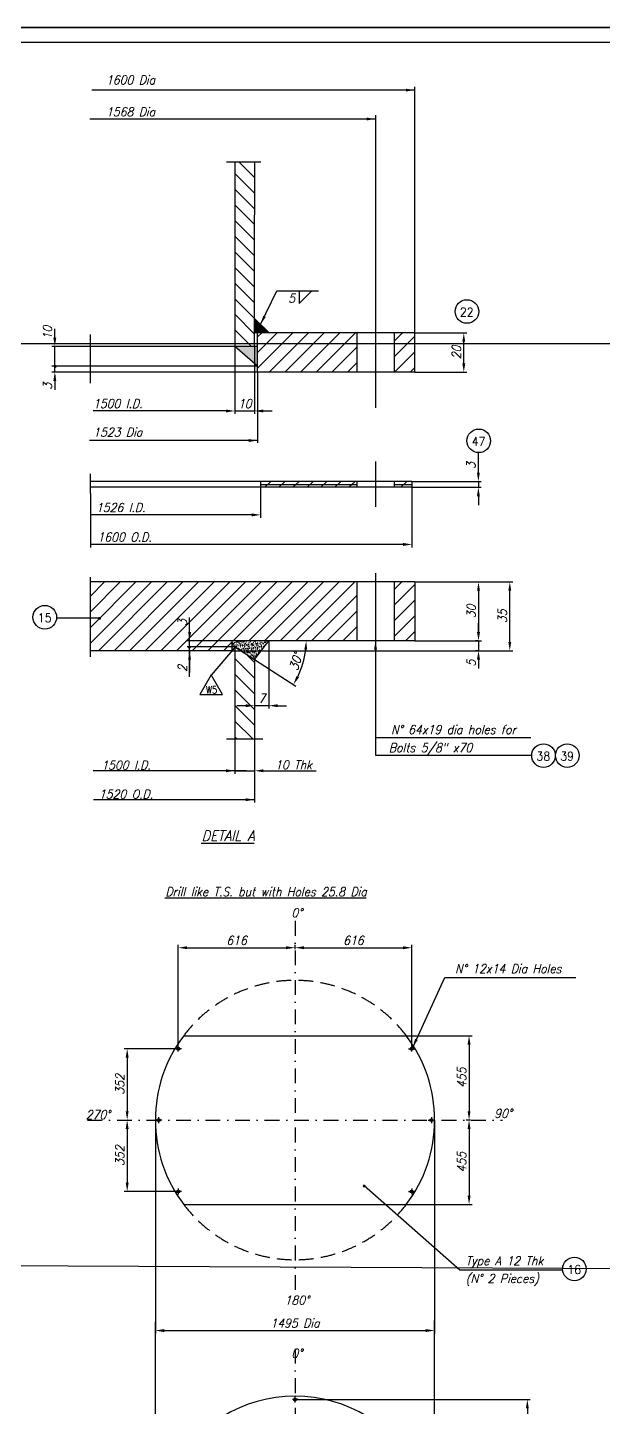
# Model space of a CAD drawing. Extents: x -16931 to 6849, y 1865 to 18685.
# Drawn here: x -9685 to -5780, y 9331 to 18685 of the extents above; entities that cross this region are included whole.
import ezdxf
from ezdxf.enums import TextEntityAlignment as Align

# ---------------------------------------------------------------- set-up
doc = ezdxf.new("R2010")
doc.units = 0
doc.header["$LTSCALE"] = 200
doc.header["$MEASUREMENT"] = 0
doc.linetypes.add('DASHDOT', pattern=[1, 0.5, -0.25, 0, -0.25])
doc.linetypes.add('DASHED', pattern=[0.75, 0.5, -0.25])
doc.layers.get('0').update_dxf_attribs({"linetype": 'CONTINUOUS'})
doc.layers.get('Defpoints').update_dxf_attribs({"linetype": 'CONTINUOUS'})
for name, color, linetype in [('1', 4, 'CONTINUOUS'), ('2', 7, 'CONTINUOUS'), ('ASSIEME', 7, 'CONTINUOUS'), ('QUOTA', 2, 'CONTINUOUS'), ('QUOTE', 1, 'CONTINUOUS'), ('TABELLE', 3, 'CONTINUOUS')]:
    doc.layers.add(name, color=color, linetype=linetype)
doc.styles.add('PIERO', font='Romand', dxfattribs={"height": 3.5})
doc.styles.add('ROMANS', font='romans.shx', dxfattribs={"width": 0.9, "oblique": 15, "height": 60})
doc.styles.add('SIMPLEX2', font='SIMPLEX.shx', dxfattribs={"height": 40})
doc.dimstyles.get("Standard").update_dxf_attribs({"dimscale": 0, "dimtxt": 60, "dimasz": 18.75, "dimexe": 5, "dimexo": 0.0625, "dimgap": 5, "dimtad": 1, "dimdec": 0, "dimrnd": 0.5, "dimdsep": 46, "dimtxsty": 'ROMANS', "dimcen": 2.5, "dimaunit": 1, "dimadec": 0, "dimazin": 0, "dimtfac": 0.9, "dimtdec": 0, "dimtix": 1, "dimtmove": 2, "dimatfit": 3, "dimfxl": 1, "dimtolj": 1, "dimarcsym": 0})
pattern_1 = [(135, (2368.62, -8755.54), (-53.033, -53.033), [])]

# ---------------------------------------------------------------- blocks, each defined once
blk = doc.blocks.new('*D37')
at = {"layer": 'Defpoints', "color": 0, "linetype": 'Continuous'}
for p in [(-8298.9, 14527.2), (-7058.9, 14527.2), (-8278.9, 14487.2), (-8145.5, 14401.5), (-7834.7, 14324.5)]:
    blk.add_point(p, dxfattribs=at)
at = {"layer": 'QUOTA', "color": 1, "linetype": 'Continuous'}
blk.add_line((-8145.5, 14401.5), (-7865.4, 14221.5), dxfattribs=at)
at = {"layer": 'QUOTA', "color": 0, "linetype": 'Continuous'}
blk.add_arc((-8341.1, 14527.2), 545.4, 333.58494, 353.69416, dxfattribs=at)
for points in [[(-7809, 14467.8), (-7789, 14466.7), (-7795.7, 14527.2)], [(-7843.9, 14279.6), (-7861.3, 14289.4), (-7882.2, 14232.3)]]:
    blk.add_solid(points, dxfattribs=at)
at = {"layer": 'QUOTA', "color": 0, "linetype": 'Continuous', "insert": (-7865.8, 14387.6), "char_height": 60, "attachment_point": 5, "rotation": 73.63955, "style": 'ROMANS'}
blk.add_mtext('\\A1;30%%D', dxfattribs=at)
blk = doc.blocks.new('*D38')
at = {"layer": 'Defpoints', "color": 0, "linetype": 'Continuous'}
for p in [(-8048.9, 14527.2), (-8145.5, 14174.4), (-8145.5, 14088.1)]:
    blk.add_point(p, dxfattribs=at)
at = {"layer": 'QUOTA', "color": 1, "linetype": 'Continuous'}
for p, q in [((-8048.9, 14527.1), (-8048.9, 14068.1)), ((-8145.5, 14174.3), (-8145.5, 14068.1))]:
    blk.add_line(p, q, dxfattribs=at)
at = {"layer": 'QUOTA', "color": 0, "linetype": 'Continuous'}
for p, q in [((-8205.5, 14088.1), (-8265.5, 14088.1)), ((-8048.9, 14088.1), (-8145.5, 14088.1)), ((-7988.9, 14088.1), (-7928.9, 14088.1))]:
    blk.add_line(p, q, dxfattribs=at)
for points in [[(-8205.5, 14098.1), (-8205.5, 14078.1), (-8145.5, 14088.1)], [(-7988.9, 14098.1), (-7988.9, 14078.1), (-8048.9, 14088.1)]]:
    blk.add_solid(points, dxfattribs=at)
at = {"layer": 'QUOTA', "color": 0, "linetype": 'Continuous', "insert": (-8097.2, 14138.1), "char_height": 60, "attachment_point": 5, "style": 'ROMANS'}
blk.add_mtext('\\A1;7', dxfattribs=at)
blk = doc.blocks.new('*D39')
at = {"layer": 'Defpoints', "color": 0, "linetype": 'Continuous'}
for p in [(-7058.9, 14927.2), (-6415.1, 14927.2), (-8298.9, 14460.5)]:
    blk.add_point(p, dxfattribs=at)
at = {"layer": 'QUOTA', "color": 1, "linetype": 'Continuous'}
for p, q in [((-7058.8, 14927.2), (-6395.1, 14927.2)), ((-8298.8, 14460.5), (-6395.1, 14460.5))]:
    blk.add_line(p, q, dxfattribs=at)
at = {"layer": 'QUOTA', "color": 0, "linetype": 'Continuous'}
blk.add_line((-6415.1, 14520.5), (-6415.1, 14867.2), dxfattribs=at)
for points in [[(-6425.1, 14867.2), (-6405.1, 14867.2), (-6415.1, 14927.2)], [(-6425.1, 14520.5), (-6405.1, 14520.5), (-6415.1, 14460.5)]]:
    blk.add_solid(points, dxfattribs=at)
at = {"layer": 'QUOTA', "color": 0, "linetype": 'Continuous', "insert": (-6465.1, 14693.8), "char_height": 60, "attachment_point": 5, "rotation": 90, "style": 'ROMANS'}
blk.add_mtext('\\A1;35', dxfattribs=at)
blk = doc.blocks.new('*D40')
at = {"layer": 'Defpoints', "color": 0, "linetype": 'Continuous'}
for p in [(-7058.8, 14927.2), (-7058.9, 14527.2), (-6627.1, 14527.2)]:
    blk.add_point(p, dxfattribs=at)
at = {"layer": 'QUOTA', "color": 1, "linetype": 'Continuous'}
for p, q in [((-7058.8, 14927.2), (-6607.1, 14927.2)), ((-7058.8, 14527.2), (-6607.1, 14527.2))]:
    blk.add_line(p, q, dxfattribs=at)
at = {"layer": 'QUOTA', "color": 0, "linetype": 'Continuous'}
blk.add_line((-6627.1, 14867.2), (-6627.1, 14587.2), dxfattribs=at)
for points in [[(-6637.1, 14867.2), (-6617.1, 14867.2), (-6627.1, 14927.2)], [(-6637.1, 14587.2), (-6617.1, 14587.2), (-6627.1, 14527.2)]]:
    blk.add_solid(points, dxfattribs=at)
at = {"layer": 'QUOTA', "color": 0, "linetype": 'Continuous', "insert": (-6677.1, 14727.2), "char_height": 60, "attachment_point": 5, "rotation": 90, "style": 'ROMANS'}
blk.add_mtext('\\A1;30', dxfattribs=at)
blk = doc.blocks.new('*D41')
at = {"layer": 'Defpoints', "color": 0, "linetype": 'Continuous'}
for p in [(-8663.5, 11762.9), (-9014.9, 11278.9), (-9009.6, 11278.9)]:
    blk.add_point(p, dxfattribs=at)
at = {"layer": 'QUOTA', "color": 1, "linetype": 'Continuous'}
for p, q in [((-8663.6, 11762.9), (-9029.6, 11762.9)), ((-9014.8, 11278.9), (-8989.6, 11278.9))]:
    blk.add_line(p, q, dxfattribs=at)
at = {"layer": 'QUOTA', "color": 0, "linetype": 'Continuous'}
blk.add_line((-9009.6, 11702.9), (-9009.6, 11338.9), dxfattribs=at)
for points in [[(-9019.6, 11702.9), (-8999.6, 11702.9), (-9009.6, 11762.9)], [(-9019.6, 11338.9), (-8999.6, 11338.9), (-9009.6, 11278.9)]]:
    blk.add_solid(points, dxfattribs=at)
at = {"layer": 'QUOTA', "color": 0, "linetype": 'Continuous', "insert": (-9059.6, 11520.9), "char_height": 60, "attachment_point": 5, "rotation": 90, "style": 'ROMANS'}
blk.add_mtext('\\A1;352', dxfattribs=at)
blk = doc.blocks.new('*D42')
at = {"layer": 'Defpoints', "color": 0, "linetype": 'Continuous'}
for p in [(-9014.9, 11278.9), (-9009.6, 10794.9), (-8663.5, 10794.9)]:
    blk.add_point(p, dxfattribs=at)
at = {"layer": 'QUOTA', "color": 0, "linetype": 'Continuous'}
blk.add_line((-9009.6, 11218.9), (-9009.6, 10854.9), dxfattribs=at)
at = {"layer": 'QUOTA', "color": 1, "linetype": 'Continuous'}
blk.add_line((-8663.6, 10794.9), (-9029.6, 10794.9), dxfattribs=at)
at = {"layer": 'QUOTA', "color": 0, "linetype": 'Continuous'}
for points in [[(-9019.6, 11218.9), (-8999.6, 11218.9), (-9009.6, 11278.9)], [(-9019.6, 10854.9), (-8999.6, 10854.9), (-9009.6, 10794.9)]]:
    blk.add_solid(points, dxfattribs=at)
at = {"layer": 'QUOTA', "color": 0, "linetype": 'Continuous', "insert": (-9059.6, 11036.9), "char_height": 60, "attachment_point": 5, "rotation": 90, "style": 'ROMANS'}
blk.add_mtext('\\A1;352', dxfattribs=at)
blk = doc.blocks.new('*D43')
at = {"layer": 'Defpoints', "color": 0, "linetype": 'Continuous'}
for p in [(-7871.5, 12447.2), (-7871.5, 12436.7), (-8663.5, 11762.9)]:
    blk.add_point(p, dxfattribs=at)
at = {"layer": 'QUOTA', "color": 1, "linetype": 'Continuous'}
for p, q in [((-8663.5, 11762.9), (-8663.5, 12467.2)), ((-7871.5, 12436.7), (-7871.5, 12467.2))]:
    blk.add_line(p, q, dxfattribs=at)
at = {"layer": 'QUOTA', "color": 0, "linetype": 'Continuous'}
blk.add_line((-8603.5, 12447.2), (-7931.5, 12447.2), dxfattribs=at)
for points in [[(-8603.5, 12457.2), (-8603.5, 12437.2), (-8663.5, 12447.2)], [(-7931.5, 12457.2), (-7931.5, 12437.2), (-7871.5, 12447.2)]]:
    blk.add_solid(points, dxfattribs=at)
at = {"layer": 'QUOTA', "color": 0, "linetype": 'Continuous', "insert": (-8267.5, 12497.2), "char_height": 60, "attachment_point": 5, "style": 'ROMANS'}
blk.add_mtext('\\A1;616', dxfattribs=at)
blk = doc.blocks.new('*D44')
at = {"layer": 'Defpoints', "color": 0, "linetype": 'Continuous'}
for p in [(-7079.5, 12447.2), (-7871.5, 12436.7), (-7079.5, 11762.9)]:
    blk.add_point(p, dxfattribs=at)
at = {"layer": 'QUOTA', "color": 0, "linetype": 'Continuous'}
blk.add_line((-7811.5, 12447.2), (-7139.5, 12447.2), dxfattribs=at)
at = {"layer": 'QUOTA', "color": 1, "linetype": 'Continuous'}
blk.add_line((-7079.5, 11762.9), (-7079.5, 12467.2), dxfattribs=at)
at = {"layer": 'QUOTA', "color": 0, "linetype": 'Continuous'}
for points in [[(-7811.5, 12457.2), (-7811.5, 12437.2), (-7871.5, 12447.2)], [(-7139.5, 12457.2), (-7139.5, 12437.2), (-7079.5, 12447.2)]]:
    blk.add_solid(points, dxfattribs=at)
at = {"layer": 'QUOTA', "color": 0, "linetype": 'Continuous', "insert": (-7475.5, 12497.2), "char_height": 60, "attachment_point": 5, "style": 'ROMANS'}
blk.add_mtext('\\A1;616', dxfattribs=at)
blk = doc.blocks.new('*D45')
at = {"layer": 'Defpoints', "color": 0, "linetype": 'Continuous'}
for p in [(-7116.8, 11850.9), (-6691.1, 11278.9), (-6680.5, 11278.9)]:
    blk.add_point(p, dxfattribs=at)
at = {"layer": 'QUOTA', "color": 1, "linetype": 'Continuous'}
for p, q in [((-7116.7, 11850.9), (-6671.1, 11850.9)), ((-6680.6, 11278.9), (-6711.1, 11278.9))]:
    blk.add_line(p, q, dxfattribs=at)
at = {"layer": 'QUOTA', "color": 0, "linetype": 'Continuous'}
blk.add_line((-6691.1, 11790.9), (-6691.1, 11338.9), dxfattribs=at)
for points in [[(-6701.1, 11790.9), (-6681.1, 11790.9), (-6691.1, 11850.9)], [(-6701.1, 11338.9), (-6681.1, 11338.9), (-6691.1, 11278.9)]]:
    blk.add_solid(points, dxfattribs=at)
at = {"layer": 'QUOTA', "color": 0, "linetype": 'Continuous', "insert": (-6741.1, 11564.9), "char_height": 60, "attachment_point": 5, "rotation": 90, "style": 'ROMANS'}
blk.add_mtext('\\A1;455', dxfattribs=at)
blk = doc.blocks.new('*D46')
at = {"layer": 'Defpoints', "color": 0, "linetype": 'Continuous'}
for p in [(-6680.5, 11278.9), (-7116.8, 10706.9), (-6691.1, 10706.9)]:
    blk.add_point(p, dxfattribs=at)
at = {"layer": 'QUOTA', "color": 0, "linetype": 'Continuous'}
blk.add_line((-6691.1, 11218.9), (-6691.1, 10766.9), dxfattribs=at)
at = {"layer": 'QUOTA', "color": 1, "linetype": 'Continuous'}
blk.add_line((-7116.7, 10706.9), (-6671.1, 10706.9), dxfattribs=at)
at = {"layer": 'QUOTA', "color": 0, "linetype": 'Continuous'}
for points in [[(-6701.1, 11218.9), (-6681.1, 11218.9), (-6691.1, 11278.9)], [(-6701.1, 10766.9), (-6681.1, 10766.9), (-6691.1, 10706.9)]]:
    blk.add_solid(points, dxfattribs=at)
at = {"layer": 'QUOTA', "color": 0, "linetype": 'Continuous', "insert": (-6741.1, 10992.9), "char_height": 60, "attachment_point": 5, "rotation": 90, "style": 'ROMANS'}
blk.add_mtext('\\A1;455', dxfattribs=at)
blk = doc.blocks.new('*D53')
at = {"layer": 'Defpoints', "color": 0, "linetype": 'Continuous'}
for p in [(-7871.5, 9383.8), (-6295.9, 8459.8), (-6257.1, 8459.8)]:
    blk.add_point(p, dxfattribs=at)
at = {"layer": 'QUOTA', "color": 1, "linetype": 'Continuous'}
for p, q in [((-7871.5, 9383.8), (-6275.9, 9383.8)), ((-6257.2, 8459.8), (-6315.9, 8459.8))]:
    blk.add_line(p, q, dxfattribs=at)
at = {"layer": 'QUOTA', "color": 0, "linetype": 'Continuous'}
blk.add_line((-6295.9, 9323.8), (-6295.9, 8519.8), dxfattribs=at)
for points in [[(-6305.9, 9323.8), (-6285.9, 9323.8), (-6295.9, 9383.8)], [(-6305.9, 8519.8), (-6285.9, 8519.8), (-6295.9, 8459.8)]]:
    blk.add_solid(points, dxfattribs=at)
at = {"layer": 'QUOTA', "color": 0, "linetype": 'Continuous', "insert": (-6345.9, 8921.8), "char_height": 60, "attachment_point": 5, "rotation": 90, "style": 'ROMANS'}
blk.add_mtext('\\A1;704', dxfattribs=at)
blk = doc.blocks.new('*D55')
at = {"layer": 'Defpoints', "color": 0, "linetype": 'Continuous'}
for p in [(-8818.5, 11278.9), (-6924.5, 11278.9), (-6924.5, 9852)]:
    blk.add_point(p, dxfattribs=at)
at = {"layer": 'QUOTA', "color": 1, "linetype": 'Continuous'}
for p, q in [((-8818.5, 11278.8), (-8818.5, 9832)), ((-6924.5, 11278.8), (-6924.5, 9832))]:
    blk.add_line(p, q, dxfattribs=at)
at = {"layer": 'QUOTA', "color": 0, "linetype": 'Continuous'}
blk.add_line((-8758.5, 9852), (-6984.5, 9852), dxfattribs=at)
for points in [[(-8758.5, 9862), (-8758.5, 9842), (-8818.5, 9852)], [(-6984.5, 9862), (-6984.5, 9842), (-6924.5, 9852)]]:
    blk.add_solid(points, dxfattribs=at)
at = {"layer": 'QUOTA', "color": 0, "linetype": 'Continuous', "insert": (-7871.5, 9902), "char_height": 60, "attachment_point": 5, "style": 'ROMANS'}
blk.add_mtext('\\A1;1495 Dia', dxfattribs=at)
blk = doc.blocks.new('*D113')
at = {"layer": 'Defpoints', "color": 0, "linetype": 'Continuous'}
for p in [(-7058.9, 16615.8), (-6727, 16615.8), (-7058.9, 16349.2)]:
    blk.add_point(p, dxfattribs=at)
at = {"layer": 'QUOTA', "color": 1, "linetype": 'Continuous'}
for p, q in [((-7058.8, 16615.8), (-6707, 16615.8)), ((-7058.8, 16349.2), (-6707, 16349.2))]:
    blk.add_line(p, q, dxfattribs=at)
at = {"layer": 'QUOTA', "color": 0, "linetype": 'Continuous'}
blk.add_line((-6727, 16409.2), (-6727, 16555.8), dxfattribs=at)
for points in [[(-6737, 16555.8), (-6717, 16555.8), (-6727, 16615.8)], [(-6737, 16409.2), (-6717, 16409.2), (-6727, 16349.2)]]:
    blk.add_solid(points, dxfattribs=at)
at = {"layer": 'QUOTA', "color": 0, "linetype": 'Continuous', "insert": (-6777, 16482.5), "char_height": 60, "attachment_point": 5, "rotation": 90, "style": 'ROMANS'}
blk.add_mtext('\\A1;20', dxfattribs=at)

msp = doc.modelspace()

# ---------------------------------------------------------------- hatches: boundary and pattern name
at = {"layer": 'ASSIEME', "linetype": 'Continuous'}
msp.add_hatch(color=0, dxfattribs=at).paths.add_polyline_path([(-8125.5, 16522.5), (-8278.9, 16522.5), (-8125.5, 16389.2)])
h = msp.add_hatch(dxfattribs=at)
h.set_pattern_fill('ANSI31', color=0, scale=600, style=0)
h.set_pattern_definition([(45, (2368.62, -8755.54), (-53.033, 53.033), [])])
h.paths.add_polyline_path([(-9259.2, 14927.2), (-9259.2, 14460.5), (-8298.9, 14460.5), (-8298.9, 14527.2), (-7452.2, 14527.2), (-7452.2, 14927.2)])
h.paths.add_polyline_path([(-7198.9, 14527.2), (-7058.9, 14527.2), (-7058.9, 14927.2), (-7198.9, 14927.2)])
at = {"layer": 'QUOTA', "linetype": 'Continuous'}
h = msp.add_hatch(dxfattribs=at)
h.set_pattern_fill('ANSI31', color=0, scale=600, angle=90, style=0)
h.set_pattern_definition(pattern_1)
h.paths.add_polyline_path([(-8145.5, 17415.8), (-8145.5, 17775.3), (-8278.9, 17775.3), (-8278.9, 16522.5), (-8145.5, 16522.5)])
msp.add_hatch(color=0, dxfattribs=at).paths.add_polyline_path([(-8145.5, 16713.9), (-8145.5, 16615.8), (-8047, 16615.8)])
h = msp.add_hatch(dxfattribs=at)
h.set_pattern_fill('ANSI31', color=0, scale=600, style=0)
h.paths.add_polyline_path([(-8125.5, 16615.8), (-8125.5, 16349.2), (-7452.2, 16349.2), (-7452.2, 16615.8)])
h.paths.add_polyline_path([(-7058.9, 16615.8), (-7198.9, 16615.8), (-7198.9, 16349.2), (-7058.9, 16349.2)])
h = msp.add_hatch(dxfattribs=at)
h.set_pattern_fill('AR-SAND', color=0, scale=100, style=0)
h.set_pattern_definition([(37.5, (2368.62, -8755.54), (-6.2993, 192.6824), [0, -152, 0, -170, 0, -162.5]), (7.5, (2368.62, -8755.54), (176.9777, 282.2146), [0, -82, 0, -137, 0, -52.5]), (327.5, (2245.62, -8755.54), (311.4142, 0.5659), [0, -50, 0, -180, 0, -235]), (317.5, (2245.62, -8755.54), (300.6127, 87.7676), [0, -25, 0, -118, 0, -135])])
h.paths.add_polyline_path([(-8298.9, 14527.2), (-8298.9, 14487.2), (-8278.9, 14487.2), (-8145.5, 14401.5), (-8048.9, 14527.2)])
h = msp.add_hatch(dxfattribs=at)
h.set_pattern_fill('AR-SAND', color=0, scale=10, style=0)
h.set_pattern_definition([(37.5, (2368.62, -8755.543), (-0.629934, 19.268238), [0, -15.2, 0, -17, 0, -16.25]), (7.5, (2368.62, -8755.543), (17.697767, 28.22146), [0, -8.2, 0, -13.7, 0, -5.25]), (327.5, (2356.32, -8755.543), (31.141419, 0.05659), [0, -5, 0, -18, 0, -23.5]), (317.5, (2356.32, -8755.543), (30.061266, 8.776756), [0, -2.5, 0, -11.8, 0, -13.5])])
h.paths.add_polyline_path([(-8145.5, 14401.5), (-8048.9, 14527.2), (-8298.9, 14527.2), (-8298.9, 14487.2), (-8278.9, 14487.2)])
h = msp.add_hatch(dxfattribs=at)
h.set_pattern_fill('ANSI31', color=0, scale=600, angle=90, style=0)
h.set_pattern_definition(pattern_1)
h.paths.add_polyline_path([(-8145.5, 14401.5), (-8278.9, 14487.2), (-8278.9, 13862.3), (-8145.5, 13862.3)])

# ---------------------------------------------------------------- linework, layer by layer
at = {"color": 0, "linetype": 'ByBlock'}
for p, q in [((-9500.4, 16582.5), (-9500.4, 16642.5)), ((-9819.1, 16544.5), (-712.7, 16544.5)), ((-9259.3, 16522.5), (-9520.4, 16522.5)), ((-9500.4, 16389.2), (-9500.4, 16522.5)), ((-9500.4, 16449.2), (-9500.4, 16509.2)), ((-8278.9, 16522.4), (-8278.9, 16066.1)), ((-8145.5, 16522.4), (-8145.5, 16066.1)), ((-9259.3, 16389.2), (-9520.4, 16389.2)), ((-9500.4, 16349.2), (-9500.4, 16389.2)), ((-9259.3, 16349.2), (-9520.4, 16349.2)), ((-9500.4, 16329.2), (-9500.4, 16269.2)), ((-9500.4, 16289.2), (-9500.4, 16229.2)), ((-8338.9, 16086.1), (-9240.4, 16086.1)), ((-8278.9, 16086.1), (-8145.5, 16086.1)), ((-8085.5, 16086.1), (-8025.5, 16086.1)), ((-6628.1, 15668.5), (-6628.1, 15803.5)), ((-8104.9, 15568.5), (-8104.9, 15361.7)), ((-7078.9, 15568.5), (-7078.9, 15361.7)), ((-7078.8, 15608.5), (-6608.1, 15608.5)), ((-7078.8, 15568.5), (-6608.1, 15568.5)), ((-6628.1, 15608.5), (-6628.1, 15568.5)), ((-9259.2, 15526.2), (-9259.2, 15161.3)), ((-6628.1, 15508.5), (-6628.1, 15448.5)), ((-8164.9, 15381.7), (-9261.7, 15381.7)), ((-7078.9, 15361.6), (-7078.9, 15161.3)), ((-7138.9, 15181.3), (-9259.2, 15181.3)), ((-6627.1, 14587.2), (-6627.1, 14647.2)), ((-6627.1, 14527.2), (-6647.1, 14527.2)), ((-6627.1, 14527.2), (-6627.1, 14460.5)), ((-6627.1, 14460.5), (-6647.1, 14460.5)), ((-6627.1, 14400.5), (-6627.1, 14340.5)), ((-8278.9, 13862.2), (-8278.9, 13626.8)), ((-8145.5, 13862.2), (-8145.5, 13626.8)), ((-8338.9, 13646.8), (-8398.9, 13646.8)), ((-8278.9, 13646.8), (-8145.5, 13646.8)), ((-8085.5, 13646.8), (-7727.3, 13646.8))]:
    msp.add_line(p, q, dxfattribs=at)
for points in [[(-9510.4, 16582.5), (-9490.4, 16582.5), (-9500.4, 16522.5)], [(-9510.4, 16289.2), (-9490.4, 16289.2), (-9500.4, 16349.2)], [(-8338.9, 16096.1), (-8338.9, 16076.1), (-8278.9, 16086.1)], [(-8085.5, 16096.1), (-8085.5, 16076.1), (-8145.5, 16086.1)], [(-6638.1, 15668.5), (-6618.1, 15668.5), (-6628.1, 15608.5)], [(-6638.1, 15508.5), (-6618.1, 15508.5), (-6628.1, 15568.5)], [(-8164.9, 15391.7), (-8164.9, 15371.7), (-8104.9, 15381.7)], [(-7138.9, 15191.3), (-7138.9, 15171.3), (-7078.9, 15181.3)], [(-6637.1, 14587.2), (-6617.1, 14587.2), (-6627.1, 14527.2)], [(-6637.1, 14400.5), (-6617.1, 14400.5), (-6627.1, 14460.5)], [(-8338.9, 13656.8), (-8338.9, 13636.8), (-8278.9, 13646.8)], [(-8085.5, 13656.8), (-8085.5, 13636.8), (-8145.5, 13646.8)]]:
    msp.add_solid(points, dxfattribs=at)
at = {"layer": 'ASSIEME', "color": 0, "linetype": 'Continuous'}
for p, q in [((-7325.5, 18092.3), (-7325.5, 16108.3)), ((-8278.9, 17775.3), (-8278.9, 16522.5)), ((-8145.5, 17775.3), (-8145.5, 17415.8)), ((-8145.5, 16522.5), (-8145.5, 17415.8)), ((-9259.2, 16275.4), (-9259.2, 16604.2)), ((-7058.9, 16615.8), (-8145.5, 16615.8)), ((-8125.5, 16349.2), (-8125.5, 16615.8)), ((-7218.9, 16615.8), (-7872.2, 16615.8)), ((-7452.2, 16615.8), (-7452.2, 16349.2)), ((-7198.9, 16615.8), (-7198.9, 16349.2)), ((-7058.9, 16349.2), (-7058.9, 16615.8)), ((-8125.5, 16522.5), (-9259.2, 16522.5)), ((-8125.5, 16389.2), (-8278.9, 16522.5)), ((-8125.5, 16389.2), (-9259.2, 16389.2)), ((-7058.9, 16349.2), (-9259.2, 16349.2)), ((-7058.9, 16349.2), (-7058.9, 16362.5)), ((-7325.5, 15744.1), (-7325.5, 15437.2)), ((-9259.2, 15526.2), (-9259.2, 15660.9)), ((-7078.9, 15608.5), (-9259.2, 15608.5)), ((-7078.9, 15568.5), (-9259.2, 15568.5)), ((-8104.9, 15608.5), (-8104.9, 15568.5)), ((-8104.9, 15588.5), (-7452.2, 15588.5)), ((-8076.8, 15568.5), (-8035.3, 15608.5)), ((-7981.1, 15568.5), (-7939.6, 15608.5)), ((-7885.4, 15568.5), (-7843.9, 15608.5)), ((-7789.6, 15568.5), (-7748.1, 15608.5)), ((-7697.1, 15568.5), (-7655.6, 15608.5)), ((-7601.4, 15568.5), (-7559.9, 15608.5)), ((-7505.6, 15568.5), (-7464.2, 15608.5)), ((-7452.2, 15608.5), (-7452.2, 15568.5)), ((-7198.9, 15608.5), (-7198.9, 15568.5)), ((-7198.9, 15588.5), (-7078, 15588.5)), ((-7154.6, 15568.5), (-7113.1, 15608.5)), ((-7078.9, 15608.5), (-7078.9, 15568.5)), ((-7325.5, 14986.1), (-7325.5, 14396.5)), ((-9259.2, 14419.6), (-9259.2, 14960)), ((-7058.9, 14927.2), (-9259.2, 14927.2)), ((-7452.2, 14927.2), (-7452.2, 14527.2)), ((-7198.9, 14927.2), (-7198.9, 14527.2)), ((-7058.9, 14927.2), (-7058.9, 14527.2)), ((-7058.9, 14527.2), (-8298.9, 14527.2)), ((-8298.9, 14527.2), (-8298.9, 14460.5)), ((-8145.5, 14401.5), (-8048.9, 14527.2)), ((-8298.9, 14460.5), (-9259.2, 14460.5)), ((-8278.9, 14487.2), (-8298.9, 14487.2)), ((-8278.9, 14487.2), (-8278.9, 13862.3)), ((-8278.9, 14487.2), (-8145.5, 14401.5)), ((-8145.5, 14401.5), (-8145.5, 13862.3)), ((-8335.8, 13862.3), (-8089.2, 13862.3)), ((-8626.3, 11850.9), (-7116.8, 11850.9)), ((-8640.6, 11762.9), (-8680.9, 11762.9)), ((-8663.5, 11745.9), (-8663.5, 11784)), ((-8663.5, 11743.7), (-8663.5, 11781.2)), ((-7102.5, 11762.9), (-7062.2, 11762.9)), ((-7079.5, 11745.9), (-7079.5, 11784)), ((-7079.5, 11743.7), (-7079.5, 11781.2)), ((-8773.6, 11278.8), (-8813.9, 11278.8)), ((-8796.6, 11298), (-8796.6, 11260.5)), ((-8796.6, 11295.7), (-8796.6, 11257.7)), ((-6969.5, 11278.8), (-6924.5, 11278.8)), ((-6946.5, 11298), (-6946.5, 11260.5)), ((-6946.5, 11295.7), (-6946.5, 11257.7)), ((-8640.6, 10794.9), (-8680.9, 10794.9)), ((-8663.5, 10814.1), (-8663.5, 10776.6)), ((-8663.5, 10811.8), (-8663.5, 10773.7)), ((-7102.5, 10794.9), (-7057.6, 10794.9)), ((-7079.5, 10814.1), (-7079.5, 10776.6)), ((-7079.5, 10811.8), (-7079.5, 10773.7)), ((-8626.3, 10706.9), (-7116.8, 10706.9)), ((-7848.6, 9383.8), (-7888.9, 9383.8)), ((-7871.5, 9366.9), (-7871.5, 9405)), ((-7871.5, 9364.7), (-7871.5, 9402.1))]:
    msp.add_line(p, q, dxfattribs=at)
at = {"layer": 'ASSIEME', "color": 0, "linetype": 'DASHDOT'}
for p, q in [((-7871.5, 12628.5), (-7871.5, 10036.9)), ((-9278.4, 11278.9), (-6464.6, 11278.9)), ((-7871.5, 9728.5), (-7871.5, 7358.5))]:
    msp.add_line(p, q, dxfattribs=at)
at = {"layer": 'ASSIEME', "color": 0, "linetype": 'Continuous'}
for centre in [(-8663.5, 11762.9), (-7079.5, 11762.9), (-8796.6, 11278.8), (-6946.5, 11278.8), (-8663.5, 10794.9), (-7079.5, 10794.9), (-7871.5, 9383.8)]:
    msp.add_circle(centre, 10, dxfattribs=at)
at = {"layer": 'ASSIEME', "color": 0, "linetype": 'DASHED'}
for start, end in [(37.15783, 142.84217), (217.15783, 322.84217)]:
    msp.add_arc((-7871.5, 11278.9), 947, start, end, dxfattribs=at)
at = {"layer": 'ASSIEME', "color": 0, "linetype": 'Continuous'}
for centre, start, end in [((-7871.5, 11278.9), 142.84217, 180), ((-7871.5, 11278.9), 0, 37.15783), ((-7871.5, 11278.9), 180, 217.15783), ((-7871.5, 11278.9), 322.84217, 0), ((-7871.5, 8459.8), 27.68596, 152.31404)]:
    msp.add_arc(centre, 947, start, end, dxfattribs=at)
at = {"layer": 'Defpoints', "color": 0, "linetype": 'ByBlock'}
for p in [(-9500.4, 16522.5), (-9259.2, 16522.5), (-8278.9, 16522.5), (-8145.5, 16522.5), (-9500.4, 16389.2), (-9259.2, 16389.2), (-9259.2, 16389.2), (-9259.2, 16349.2), (-8145.5, 16086.1), (-8104.9, 15568.5), (-8104.9, 15568.5), (-7078.9, 15608.5), (-7078.9, 15568.5), (-7078.9, 15568.5), (-6628.1, 15568.5), (-9259.2, 15526.2), (-8104.9, 15381.7), (-6627.1, 14527.2), (-6627.1, 14460.5), (-6627.1, 14460.5), (-8278.9, 13862.3), (-8145.5, 13862.3), (-8145.5, 13646.8)]:
    msp.add_point(p, dxfattribs=at)
at = {"layer": 'QUOTA', "color": 0, "linetype": 'Continuous'}
for p, q in [((-16931.4, 18685.2), (6848.6, 18685.2)), ((-7058.9, 18260.5), (-7058.9, 18282.7)), ((-7058.9, 16615.8), (-7058.9, 18260.5)), ((-8335.1, 17775.3), (-8102.7, 17775.3)), ((-7843.1, 16901.2), (-7843.1, 16815.1)), ((-7843.1, 16815.1), (-7756.9, 16901.2)), ((-8145.5, 16713.9), (-8047, 16615.8)), ((-8125.5, 16349.2), (-8125.5, 15869.3)), ((-9199, 14682.2), (-9490, 14682.2)), ((-8586.6, 14284.3), (-8586.6, 14685.2)), ((-8298.9, 14527.2), (-8603.1, 14527.2)), ((-8565.8, 14487.2), (-8602.8, 14487.2)), ((-8298.9, 14487.2), (-8593.2, 14487.2)), ((-8438.7, 14294.9), (-8267.9, 14492.8)), ((-7325.5, 14467.2), (-7325.5, 13752.1)), ((-7325.5, 13872.1), (-6273.1, 13872.1)), ((-7325.5, 13752.1), (-6273.1, 13752.1)), ((-8145.5, 13626.8), (-8145.5, 13431)), ((-7402, 10836.2), (-6754.6, 10263.5)), ((-6754.6, 10263.5), (-6056.8, 10263.5)), ((-6924.5, 8459.8), (-6924.5, 9919.9)), ((-8818.5, 8459.8), (-8818.5, 9910.2))]:
    msp.add_line(p, q, dxfattribs=at)
at = {"layer": 'QUOTA', "color": 1, "linetype": 'Continuous'}
msp.add_line((-16931.4, 10324.3), (6748.6, 10218.1), dxfattribs=at)
at = {"layer": 'QUOTA', "color": 0, "linetype": 'Continuous', "const_width": 10}
for points in [[(-9502.6, 16388.2, 1), (-9492.6, 16388.2, 1)], [(-9201.9, 14680, 1), (-9191.9, 14680, 1)], [(-8592.5, 14485.5, 1), (-8582.5, 14485.5, 1)], [(-7406.9, 10831.9, 1), (-7396.9, 10831.9, 1)]]:
    msp.add_lwpolyline(points, format="xyb", close=True, dxfattribs=at)
at = {"layer": 'QUOTA', "color": 0, "linetype": 'Continuous'}
msp.add_lwpolyline([(-8200.5, 13646.8), (-9239.8, 13646.8)], dxfattribs=at)
msp.add_solid([(-7335.5, 14467.2), (-7325.5, 14527.2), (-7315.5, 14467.2)], dxfattribs=at)
at = {"layer": 'QUOTE', "color": 0}
msp.add_lwpolyline([(-8440.7, 14296.9), (-8517.9, 14163.2), (-8363.6, 14163.2)], close=True, dxfattribs=at)
for centre in [(-6705.8, 16760.3), (-6625.4, 15883.5), (-9568.3, 14687.9), (-6186.3, 13749.9), (-6025.1, 13749.9), (-5976.9, 10269.3)]:
    msp.add_circle(centre, 80, dxfattribs=at)
at = {"layer": 'TABELLE', "color": 0}
msp.add_line((6748.6, 18585.2), (-16831.4, 18585.2), dxfattribs=at)
msp.add_lwpolyline([(6848.6, 18685.2), (-16931.4, 18685.2), (-16931.4, 1963.5)], dxfattribs=at)

# ---------------------------------------------------------------- texts
at = {"color": 0, "linetype": 'ByBlock', "style": 'ROMANS', "oblique": 15, "width": 0.9}
for s, p in [('%%uDrill like T.S. but with Holes 25.8 Dia', (-8750.2, 12796.7)), ('Type A 12 Thk', (-6713.4, 10295)), ('(N%%D 2 Pieces)', (-6713.4, 10174.6))]:
    msp.add_text(s, height=60, dxfattribs=at).set_placement(p)
at = {"color": 0, "linetype": 'ByBlock', "char_height": 60, "attachment_point": 5, "style": 'ROMANS'}
for s, insert in [('1600 Dia', (-8986.8, 18330)), ('1568 Dia', (-8986.8, 18113.7)), ('5', (-7894.3, 16850.8)), ('1500 I.D.', (-9073.4, 16136.1)), ('10', (-8212.2, 16136.1)), ('1523 Dia ', (-9073.4, 15942.3)), ('1526 I.D.', (-9053.5, 15431.7)), ('1600 O.D.', (-9027, 15231.3)), ('N° 64x19 dia holes for', (-6796.7, 13926)), ('Bolts 5/8" x70', (-6952.4, 13793.3)), ('1500 I.D.', (-9017.5, 13684.9)), ('10 Thk', (-7881.6, 13687.1)), ('1520 O.D.', (-9017.5, 13488.7)), ('0°', (-7859.1, 12684.1)), ('N° 12x14 Dia Holes', (-6425.8, 12304.9)), ('270°', (-9207.8, 11315)), ('90°', (-6460.2, 11323.9)), ('180°', (-7859.1, 10057.8)), ('0°', (-7859.1, 9697.2))]:
    msp.add_mtext(s, dxfattribs=dict(at, insert=insert))
at = {"color": 0, "linetype": 'ByBlock', "char_height": 60, "attachment_point": 5, "rotation": 90, "style": 'ROMANS'}
for s, insert in [('10', (-9550.4, 16616.3)), ('3', (-9550.4, 16253.9)), ('3', (-6678.1, 15716.6)), ('3', (-8635, 14652.1)), ('2', (-8635, 14340.5)), ('5', (-6677.1, 14376.6))]:
    msp.add_mtext(s, dxfattribs=dict(at, insert=insert))
at = {"layer": '1', "color": 0, "style": 'PIERO', "oblique": 15, "width": 0.9}
msp.add_text('%%uDETAIL A', height=70, dxfattribs=at).set_placement((-8504.1, 13171.2))
at = {"layer": '2', "color": 0, "style": 'SIMPLEX2', "width": 0.9}
for s, p in [('22', (-6706.8, 16756.3)), ('47', (-6626.5, 15879.5)), ('15', (-9569.3, 14683.9)), ('38', (-6187.4, 13745.9)), ('39', (-6026.2, 13745.9)), ('16', (-5977.9, 10265.3))]:
    msp.add_text(s, height=60, dxfattribs=at).set_placement(p, align=Align.MIDDLE_CENTER)
at = {"layer": 'QUOTE', "color": 0, "style": 'ROMANS', "width": 0.8}
msp.add_text('W5', height=49.8, dxfattribs=at).set_placement((-8437.4, 14195.9), align=Align.MIDDLE)

# ---------------------------------------------------------------- dimensions: what is measured, and where the dimension line sits
at = {"layer": 'QUOTA', "color": 0, "linetype": 'Continuous'}
for base, p1, p2, text, override, picture, middle in [((-6727, 16615.8), (-7058.9, 16349.2), (-7058.9, 16615.8), '20', {"dimscale": 1, "dimtxt": 60, "dimasz": 60, "dimexe": 20, "dimgap": 20, "dimclre": 1, "dimtfac": 1, "dimtdec": 1, "dimtmove": 1, "dimtzin": 0}, '*D113', (-6777, 16482.5)), ((-6415.1, 14927.2), (-8298.9, 14460.5), (-7058.9, 14927.2), '35', {"dimscale": 1, "dimtxt": 60, "dimasz": 60, "dimexe": 20, "dimgap": 20, "dimclre": 1, "dimtfac": 1, "dimtdec": 1, "dimtmove": 1, "dimtzin": 0}, '*D39', (-6465.1, 14693.8)), ((-6627.1, 14527.2), (-7058.8, 14927.2), (-7058.9, 14527.2), '30', {"dimscale": 1, "dimtxt": 60, "dimasz": 60, "dimexe": 20, "dimgap": 20, "dimclre": 1, "dimtfac": 1, "dimtdec": 1, "dimtmove": 1, "dimtzin": 0}, '*D40', (-6677.1, 14727.2)), ((-6691.1, 11278.9), (-7116.8, 11850.9), (-6680.5, 11278.9), '455', {"dimscale": 1, "dimtxt": 60, "dimasz": 60, "dimexe": 20, "dimgap": 20, "dimclre": 1, "dimtfac": 1, "dimtdec": 1, "dimtmove": 1, "dimtzin": 0}, '*D45', (-6741.1, 11564.9)), ((-9009.6, 11278.9), (-8663.5, 11762.9), (-9014.9, 11278.9), '352', {"dimscale": 1, "dimtxt": 60, "dimasz": 60, "dimexe": 20, "dimgap": 20, "dimclre": 1, "dimtfac": 1, "dimtdec": 1, "dimtmove": 1, "dimtzin": 0}, '*D41', (-9059.6, 11520.9)), ((-9009.6, 10794.9), (-9014.9, 11278.9), (-8663.5, 10794.9), '352', {"dimscale": 1, "dimtxt": 60, "dimasz": 60, "dimexe": 20, "dimgap": 20, "dimse1": 1, "dimclre": 1, "dimtfac": 1, "dimtdec": 1, "dimtmove": 1, "dimtzin": 0}, '*D42', (-9059.6, 11036.9)), ((-6691.1, 10706.9), (-6680.5, 11278.9), (-7116.8, 10706.9), '455', {"dimscale": 1, "dimtxt": 60, "dimasz": 60, "dimexe": 20, "dimgap": 20, "dimse1": 1, "dimclre": 1, "dimtfac": 1, "dimtdec": 1, "dimtmove": 1, "dimtzin": 0}, '*D46', (-6741.1, 10992.9)), ((-6295.9, 8459.8), (-7871.5, 9383.8), (-6257.1, 8459.8), '704', {"dimscale": 1, "dimtxt": 60, "dimasz": 60, "dimexe": 20, "dimgap": 20, "dimclre": 1, "dimtfac": 1, "dimtdec": 1, "dimtmove": 1, "dimtzin": 0}, '*D53', (-6345.9, 8921.8))]:
    dim = msp.add_linear_dim(base=base, p1=p1, p2=p2, angle=90, text=text, dimstyle='Standard', override=override, dxfattribs=at)
    dim.commit()
    dim.dimension.update_dxf_attribs({"geometry": picture, "text_midpoint": middle})
dim = msp.add_angular_dim_2l(base=(-7834.7, 14324.5), line1=((-7058.9, 14527.2), (-8298.9, 14527.2)), line2=((-8278.9, 14487.2), (-8145.5, 14401.5)), text='30%%D', dimstyle='Standard', override={"dimscale": 1, "dimtxt": 60, "dimasz": 60, "dimexe": 20, "dimgap": 20, "dimclre": 1, "dimazin": 2, "dimtfac": 1, "dimtdec": 1, "dimtmove": 1, "dimtzin": 0}, dxfattribs=at)
dim.commit()
dim.dimension.update_dxf_attribs({"geometry": '*D37', "text_midpoint": (-7865.8, 14387.6)})
for base, p1, p2, text, override, picture, middle in [((-8145.5, 14088.1), (-8048.9, 14527.2), (-8145.5, 14174.4), '7', {"dimscale": 1, "dimtxt": 60, "dimasz": 60, "dimexe": 20, "dimgap": 20, "dimclre": 1, "dimtfac": 1, "dimtdec": 1, "dimtmove": 1, "dimtzin": 0}, '*D38', (-8097.2, 14138.1)), ((-7871.5, 12447.2), (-8663.5, 11762.9), (-7871.5, 12436.7), '616', {"dimscale": 1, "dimtxt": 60, "dimasz": 60, "dimexe": 20, "dimgap": 20, "dimclre": 1, "dimtfac": 1, "dimtdec": 1, "dimtmove": 1, "dimtzin": 0}, '*D43', (-8267.5, 12497.2)), ((-7079.5, 12447.2), (-7871.5, 12436.7), (-7079.5, 11762.9), '616', {"dimscale": 1, "dimtxt": 60, "dimasz": 60, "dimexe": 20, "dimgap": 20, "dimse1": 1, "dimclre": 1, "dimtfac": 1, "dimtdec": 1, "dimtmove": 1, "dimtzin": 0}, '*D44', (-7475.5, 12497.2)), ((-6924.5, 9852), (-8818.5, 11278.9), (-6924.5, 11278.9), '1495 Dia', {"dimscale": 1, "dimtxt": 60, "dimasz": 60, "dimexe": 20, "dimgap": 20, "dimclre": 1, "dimtfac": 1, "dimtdec": 1, "dimtmove": 1, "dimtzin": 0}, '*D55', (-7871.5, 9902))]:
    dim = msp.add_linear_dim(base=base, p1=p1, p2=p2, text=text, dimstyle='Standard', override=override, dxfattribs=at)
    dim.commit()
    dim.dimension.update_dxf_attribs({"geometry": picture, "text_midpoint": middle})

# ---------------------------------------------------------------- leaders
for points, override in [([(-7058.9, 18261.4), (-9249.3, 18261.4)], {"dimscale": 1, "dimtxt": 60, "dimasz": 60, "dimexe": 20, "dimgap": 20, "dimclre": 1, "dimtfac": 1, "dimtdec": 1, "dimtzin": 0}), ([(-7325.5, 18065.5), (-9262.5, 18065.5)], {"dimscale": 1, "dimtxt": 60, "dimasz": 60, "dimexe": 20, "dimgap": 20, "dimclre": 1, "dimtfac": 1, "dimtdec": 1, "dimtzin": 0}), ([(-8104.8, 16673.4), (-7994.2, 16901.2), (-7712, 16901.2)], {"dimscale": 1, "dimtxt": 60, "dimasz": 60, "dimexe": 20, "dimgap": 20, "dimtad": 0, "dimclre": 1, "dimtfac": 1, "dimtdec": 1, "dimtmove": 1, "dimtzin": 0}), ([(-8125.5, 15885.7), (-9265.6, 15885.7)], {"dimscale": 1, "dimtxt": 60, "dimasz": 60, "dimexe": 20, "dimgap": 20, "dimclre": 1, "dimtfac": 1, "dimtdec": 1, "dimtzin": 0}), ([(-8586.6, 14527.2), (-8586.6, 14655)], {"dimscale": 1, "dimtxt": 60, "dimasz": 60, "dimexe": 20, "dimgap": 20, "dimclre": 1, "dimtfac": 1, "dimtdec": 1, "dimtzin": 0}), ([(-8586.6, 14460.5), (-8586.6, 14314)], {"dimscale": 1, "dimtxt": 60, "dimasz": 60, "dimexe": 20, "dimgap": 20, "dimclre": 1, "dimtfac": 1, "dimtdec": 1, "dimtzin": 0}), ([(-8145.4, 13450.9), (-9237.5, 13450.9)], {"dimscale": 1, "dimtxt": 60, "dimasz": 60, "dimexe": 20, "dimgap": 20, "dimclre": 1, "dimtfac": 1, "dimtdec": 1, "dimtzin": 0}), ([(-7073.5, 11770.9), (-6855.9, 12245), (-5966, 12245)], {"dimscale": 1, "dimtxt": 60, "dimasz": 60, "dimexe": 20, "dimgap": 20, "dimclre": 1, "dimtfac": 1, "dimtdec": 1, "dimtzin": 0})]:
    msp.add_leader(points, dimstyle='Standard', override=override, dxfattribs=at)

doc.saveas('drawing.dxf')
